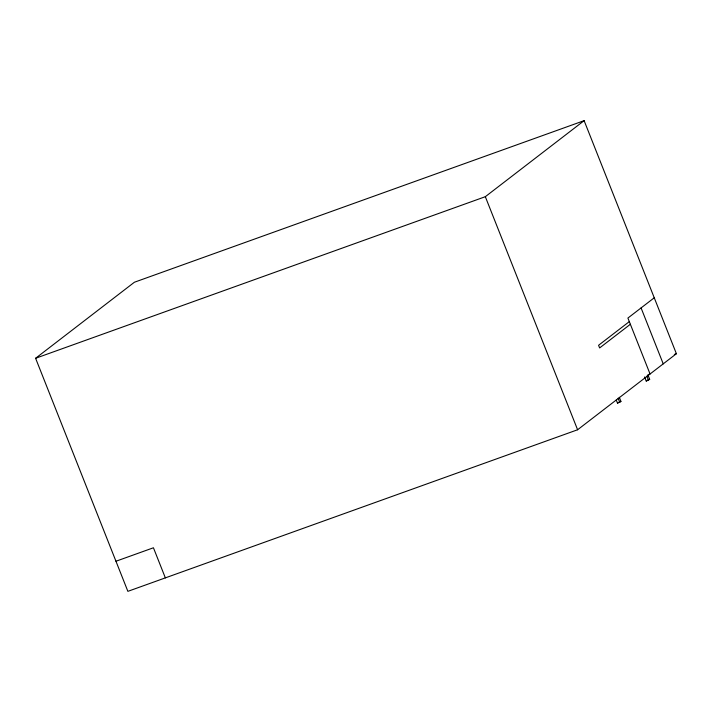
<?xml version="1.0" encoding="UTF-8"?>
<svg xmlns="http://www.w3.org/2000/svg" width="712" height="712" viewBox="0 0 712 712"><rect width="100%" height="100%" fill="white"/><g stroke="black" fill="none" stroke-linecap="round" stroke-linejoin="round"><path stroke-width="1.07" d="M35.6 358.278L134.399 282.237L584.125 120.657L676.4 353.722L577.601 429.763L127.875 591.343L35.6 358.278L485.326 196.699L584.125 120.657M654.257 297.785L627.904 318.059L650.056 373.996L647.964 374.743M629.319 321.619L598.578 345.276L599.629 347.937L630.369 324.272M616.263 400.055L617.482 403.117L620.935 401.39L619.315 397.305M644.6 376.951L646.22 381.036L649.673 379.309L648.053 375.215M617.482 403.117L620.935 401.39M646.22 381.036L649.673 379.309M674.308 354.469L676.4 353.722M115.958 561.243L153.436 547.777L165.353 577.877M641.076 307.922L663.228 363.859M646.861 376.141L648.481 380.226M618.123 398.222L619.743 402.307M485.326 196.699L577.601 429.763"/></g></svg>
